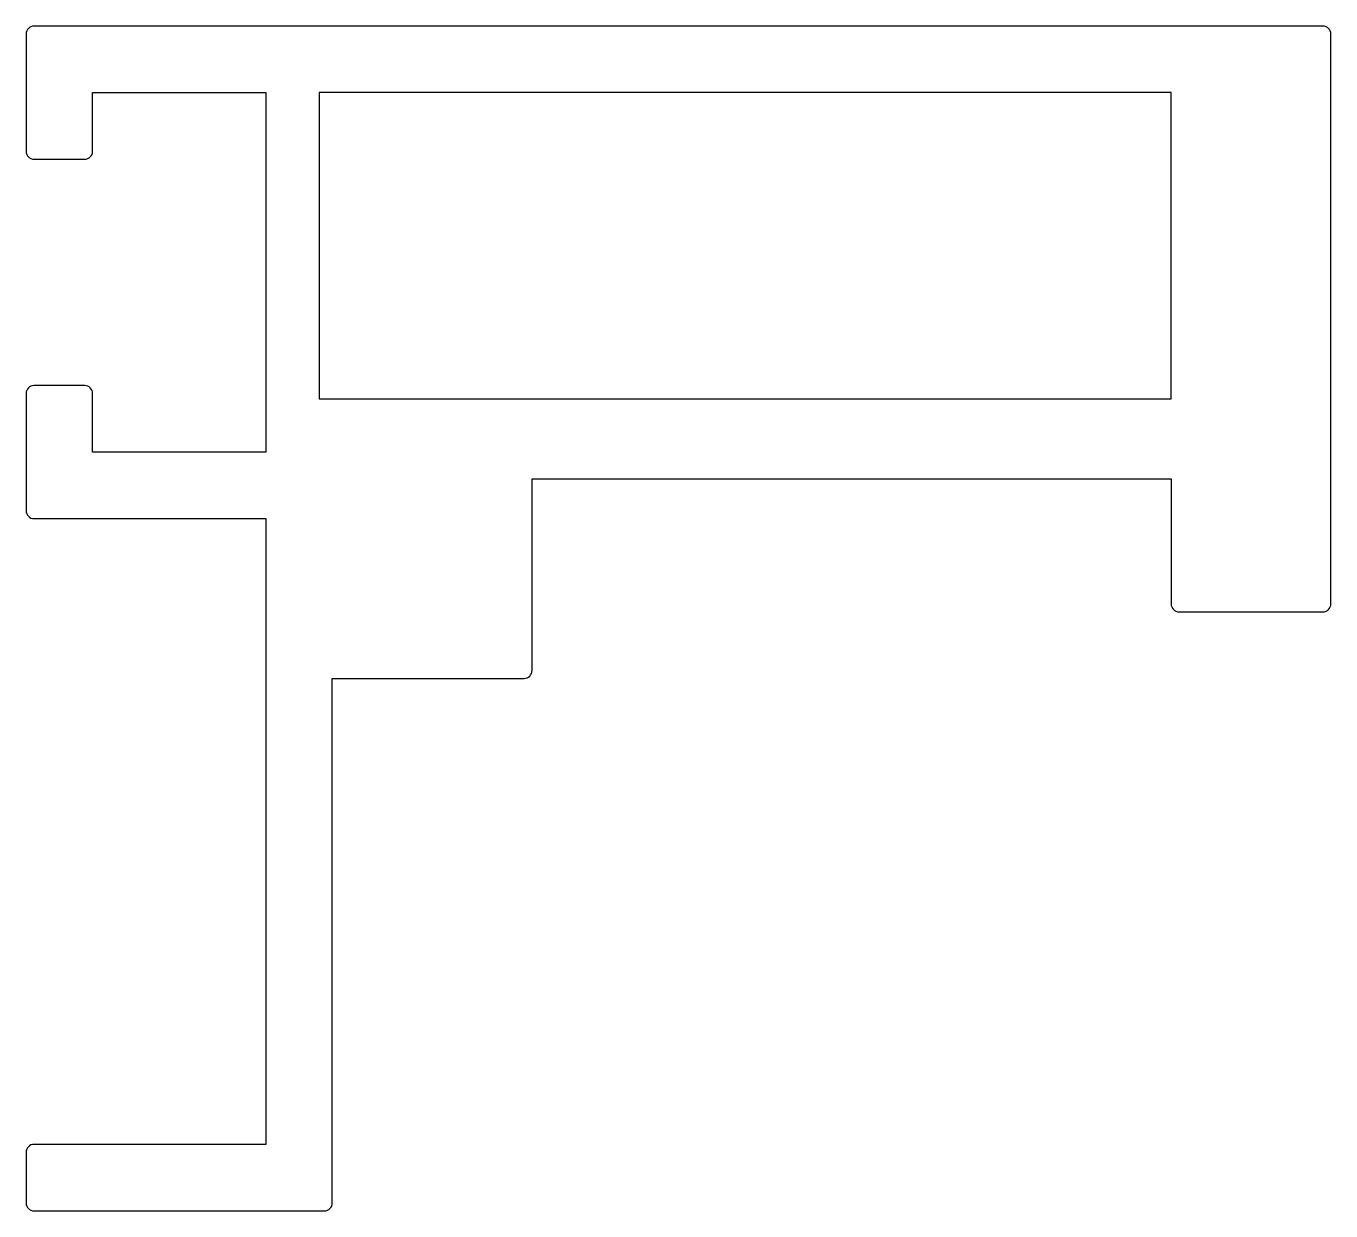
# Model space of a CAD drawing. Extents: x 68.3 to 117.3, y 288.8 to 333.3.
import ezdxf

# ---------------------------------------------------------------- set-up
doc = ezdxf.new("R2010")
doc.units = 0
doc.layers.get('0').update_dxf_attribs({"linetype": 'CONTINUOUS'})

msp = doc.modelspace()

# ---------------------------------------------------------------- linework, layer by layer
for p, q in [((116.967, 333.3), (68.567, 333.3)), ((68.267, 333), (68.267, 328.6)), ((117.267, 311.6), (117.267, 333)), ((70.767, 328.6), (70.767, 330.8)), ((70.767, 330.8), (77.267, 330.8)), ((77.267, 330.8), (77.267, 317.3)), ((111.267, 330.8), (79.267, 330.8)), ((79.267, 330.8), (79.267, 319.3)), ((111.267, 319.3), (111.267, 330.8)), ((68.567, 328.3), (70.467, 328.3)), ((68.267, 319.5), (68.267, 317.3)), ((70.467, 319.8), (68.567, 319.8)), ((70.767, 317.3), (70.767, 319.5)), ((79.267, 319.3), (111.267, 319.3)), ((68.267, 317.3), (68.267, 315.1)), ((77.267, 317.3), (70.767, 317.3)), ((87.267, 316.3), (111.267, 316.3)), ((87.267, 309.1), (87.267, 316.3)), ((111.267, 316.3), (111.267, 311.6)), ((68.567, 314.8), (77.267, 314.8)), ((77.267, 314.8), (77.267, 291.3)), ((111.567, 311.3), (116.967, 311.3)), ((79.767, 289.1), (79.767, 308.8)), ((79.767, 308.8), (86.967, 308.8)), ((77.267, 291.3), (68.567, 291.3)), ((68.267, 291), (68.267, 289.1)), ((68.567, 288.8), (79.467, 288.8))]:
    msp.add_line(p, q)
for centre, start, end in [((68.567, 333), 90, 180), ((116.967, 333), 0, 90), ((68.567, 328.6), 180, 270), ((70.467, 328.6), 270, 0), ((68.567, 319.5), 90, 180), ((70.467, 319.5), 0, 90), ((68.567, 315.1), 180, 270), ((111.567, 311.6), 180, 270), ((116.967, 311.6), 270, 0), ((86.967, 309.1), 270, 0), ((68.567, 291), 90, 180), ((68.567, 289.1), 180, 270), ((79.467, 289.1), 270, 0)]:
    msp.add_arc(centre, 0.3, start, end)

doc.saveas('drawing.dxf')
